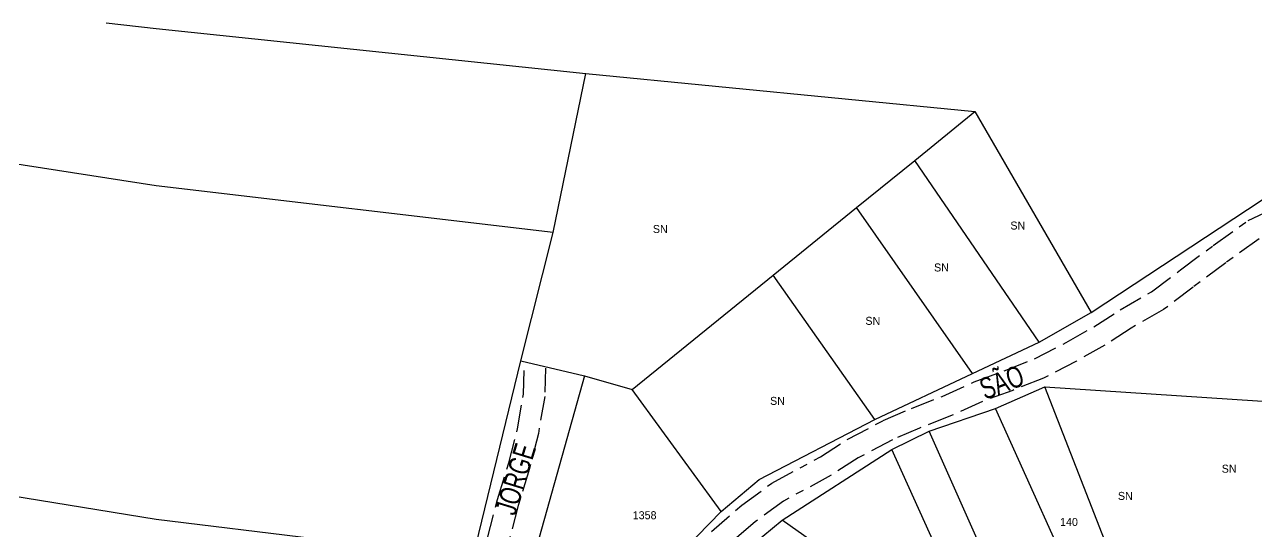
# Model space of a CAD drawing. Extents: x 209193 to 212081, y 4877574 to 4880493.
# Drawn here: x 210409.7 to 210640.5, y 4879417.9 to 4879512.9 of the extents above; entities that cross this region are included whole.
import ezdxf
from ezdxf.enums import TextEntityAlignment as Align

# ---------------------------------------------------------------- set-up
doc = ezdxf.new("R2010")
doc.units = 0
doc.header["$LTSCALE"] = 1.5
doc.header["$MEASUREMENT"] = 0
doc.linetypes.add('TRACO_25', pattern=[8, 3, -1, 1, -1, 1, -1])
for name, color, linetype in [('CD_MALHA_LOTES', 7, 'CONTINUOUS'), ('RU-QUADRA', 210, 'CONTINUOUS'), ('SV-RUA-NAO-PAV', 7, 'CONTINUOUS'), ('SV-TXT-RUA-N-PAV', 7, 'CONTINUOUS'), ('Th_NmrPort', 1, 'CONTINUOUS')]:
    doc.layers.add(name, color=color, linetype=linetype)
doc.styles.add('ARIAL', font='ARIAL.SHX')

msp = doc.modelspace()

# ---------------------------------------------------------------- linework, layer by layer
at = {"layer": 'CD_MALHA_LOTES', "linetype": 'Continuous', "flags": 128}
for points in [[(210424.971942, 4879513.295462), (210434.328423, 4879512.200337), (210514.843061, 4879503.796775)], [(210508.70664, 4879473.986357), (210514.843061, 4879503.796775)], [(210514.843061, 4879503.796775), (210587.781078, 4879496.639759)], [(210609.577146, 4879458.925059), (210660.308192, 4879492.423602), (210685.238635, 4879499.938898), (210758.515058, 4879485.730795)], [(210576.496453, 4879487.48569), (210587.781078, 4879496.639759)], [(210587.781078, 4879496.639759), (210609.577146, 4879458.925059)], [(210508.70664, 4879473.986357), (210434.327965, 4879482.700509), (210366.716282, 4879493.228939)], [(210565.59158, 4879478.639675), (210576.496453, 4879487.48569)], [(210599.80622, 4879453.389236), (210576.496453, 4879487.48569)], [(210549.953638, 4879465.954202), (210565.59158, 4879478.639675)], [(210587.300569, 4879447.514136), (210565.59158, 4879478.639675)], [(210502.684388, 4879449.89735), (210508.70664, 4879473.986357)], [(210523.51667, 4879444.508578), (210549.953638, 4879465.954202)], [(210568.992278, 4879438.86832), (210549.953638, 4879465.954202)], [(210599.80622, 4879453.389236), (210609.577146, 4879458.925059)], [(210587.300569, 4879447.514136), (210599.80622, 4879453.389236)], [(210493.651011, 4879412.903518), (210502.684388, 4879449.89735)], [(210502.684388, 4879449.89735), (210514.633277, 4879447.10423)], [(210514.633277, 4879447.10423), (210504.649216, 4879411.630153)], [(210514.633277, 4879447.10423), (210523.51667, 4879444.508578)], [(210568.992278, 4879438.86832), (210587.300569, 4879447.514136)], [(210540.234176, 4879421.622322), (210523.51667, 4879444.508578)], [(210591.641969, 4879440.964254), (210600.893302, 4879445.00687)], [(210616.495768, 4879404.922905), (210600.893302, 4879445.00687)], [(210600.893302, 4879445.00687), (210686.290642, 4879439.395131)], [(210579.198101, 4879436.7026), (210591.641969, 4879440.964254)], [(210609.428853, 4879401.432501), (210591.641969, 4879440.964254)], [(210540.234176, 4879421.622322), (210547.354874, 4879427.608693), (210568.992278, 4879438.86832)], [(210572.184568, 4879433.261876), (210579.198101, 4879436.7026)], [(210597.477389, 4879395.529581), (210579.198101, 4879436.7026)], [(210493.651011, 4879412.903518), (210434.326992, 4879420.141683), (210354.498254, 4879433.113387)], [(210551.674273, 4879419.983433), (210572.184568, 4879433.261876)], [(210590.769915, 4879392.216708), (210572.184568, 4879433.261876)], [(210526.687737, 4879407.702523), (210540.234176, 4879421.622322)], [(210544.400637, 4879414.013837), (210551.674273, 4879419.983433)], [(210562.770379, 4879412.152178), (210551.674273, 4879419.983433)]]:
    msp.add_lwpolyline(points, dxfattribs=at)
at = {"layer": 'RU-QUADRA', "linetype": 'Continuous', "flags": 128}
msp.add_lwpolyline([(210407.77189, 4879332.678868), (210421.326867, 4879330.506385), (210434.312021, 4879328.425228), (210446.76348, 4879326.871351), (210466.981039, 4879324.290386), (210475.154095, 4879322.999903), (210483.259535, 4879365.085842), (210487.628759, 4879392.685959), (210493.651011, 4879412.903518), (210502.684388, 4879449.89735), (210514.633277, 4879447.10423), (210504.649216, 4879411.630153), (210494.834827, 4879368.801463), (210526.687737, 4879407.702523), (210540.234176, 4879421.622322), (210547.354874, 4879427.608693), (210568.992278, 4879438.86832), (210587.300569, 4879447.514136), (210599.80622, 4879453.389236), (210609.577146, 4879458.925059), (210660.308192, 4879492.423602), (210685.238635, 4879499.938898), (210758.515058, 4879485.730795), (210823.265717, 4879717.469696)], dxfattribs=at)
at = {"layer": 'RU-QUADRA', "linetype": 'Continuous'}
msp.add_lwpolyline([(210544.400637, 4879414.013837), (210551.674273, 4879419.983433), (210572.184568, 4879433.261876), (210579.198101, 4879436.7026), (210591.641969, 4879440.964254), (210600.893302, 4879445.00687), (210686.290642, 4879439.395131)], dxfattribs=at)
at = {"layer": 'SV-RUA-NAO-PAV', "linetype": 'TRACO_25'}
for points in [[(210538.385535, 4879417.903572, 10.871633), (210544.060402, 4879422.80128, 10.771249), (210549.72473, 4879426.975263, 10.746153), (210558.80476, 4879431.872804, 10.746153), (210563.855833, 4879435.123981, 10.495194), (210570.6069, 4879438.692191, 10.118756), (210575.875077, 4879440.976713, 10.118756), (210581.650063, 4879443.231502, 10.118756), (210587.646184, 4879445.965012, 10.118756), (210593.421878, 4879448.092431, 10.118756), (210598.95225, 4879450.294431, 10.118756), (210604.894735, 4879453.359665, 10.369715), (210610.046266, 4879456.286128, 10.369715), (210614.997255, 4879459.446542, 10.369715), (210620.870028, 4879462.831859, 10.294427), (210626.271401, 4879466.928885, 10.21914), (210632.432424, 4879471.526629, 9.968181), (210639.005583, 4879476.228642, 9.817605), (210644.801127, 4879478.938681, 9.817605)], [(210641.03339, 4879472.761148, 9.817605), (210634.792433, 4879468.296772, 9.968181), (210628.676268, 4879463.732502, 10.21914), (210623.086301, 4879459.492425, 10.294427), (210617.073258, 4879456.02625, 10.369715), (210612.111638, 4879452.859051, 10.369715), (210606.80024, 4879449.841771, 10.369715), (210600.612865, 4879446.650218, 10.118756), (210594.853237, 4879444.356937, 10.118756), (210589.169208, 4879442.263282, 10.118756), (210583.208283, 4879439.545817, 10.118756), (210577.398697, 4879437.277518, 10.118756), (210572.339739, 4879435.083723, 10.118756), (210565.876583, 4879431.667686, 10.495194), (210560.839712, 4879428.42565, 10.746153), (210551.871185, 4879423.588251, 10.746153), (210546.557279, 4879419.67249, 10.771249), (210541.065975, 4879414.933207, 10.871633)], [(210434.311926, 4879325.371768, 9.917989), (210474.415779, 4879318.869758, 10.846537), (210474.879118, 4879325.020739, 10.921824), (210478.559428, 4879334.953439, 11.022208), (210479.681743, 4879339.731946, 11.022208), (210481.512977, 4879345.73942, 11.022208), (210483.595753, 4879350.897712, 11.022208), (210485.034323, 4879356.487333, 10.821441), (210486.497884, 4879367.27754, 10.746153), (210487.024649, 4879374.578032, 10.620674), (210488.329416, 4879381.7969, 10.52029), (210489.982216, 4879388.546482, 10.52029), (210491.620637, 4879394.987598, 10.52029), (210493.762526, 4879402.430234, 10.796345), (210494.81705, 4879409.471504, 10.796345), (210496.433006, 4879416.647426, 10.545386), (210498.316764, 4879423.855039, 10.419907), (210500.43294, 4879430.777971, 10.244236), (210502.040594, 4879437.122648, 10.244236), (210503.16198, 4879443.609755, 10.294427), (210503.31723, 4879449.289253, 10.394811)], [(210507.271534, 4879448.526638, 10.394811), (210507.150857, 4879443.202227, 10.294427), (210505.955895, 4879436.289492, 10.244236), (210504.286574, 4879429.701442, 10.244236), (210502.166025, 4879422.764206, 10.419907), (210500.320282, 4879415.702044, 10.545386)]]:
    msp.add_polyline3d(points, dxfattribs=at)

# ---------------------------------------------------------------- texts
at = {"layer": 'SV-TXT-RUA-N-PAV', "style": 'ARIAL', "width": 0.7}
for s, rotation, p in [('SÃO', 21, (210589.666211, 4879442.540351)), ('JORGE', 73, (210501.636651, 4879420.691163))]:
    msp.add_text(s, height=4, rotation=rotation, dxfattribs=at).set_placement(p)
at = {"layer": 'Th_NmrPort', "color": 1}
for s, p in [('SN', (210527.416869, 4879474.617302)), ('SN', (210594.413356, 4879475.264313)), ('SN', (210580.116048, 4879467.400794)), ('SN', (210567.248471, 4879457.392678)), ('SN', (210549.376836, 4879442.380505)), ('SN', (210634.024836, 4879429.660428)), ('SN', (210614.572143, 4879424.557986)), ('1358', (210523.641682, 4879420.934543)), ('140', (210603.729455, 4879419.668146))]:
    msp.add_text(s, height=1.5, dxfattribs=at).set_placement(p, align=Align.MIDDLE_LEFT)

doc.saveas('drawing.dxf')
